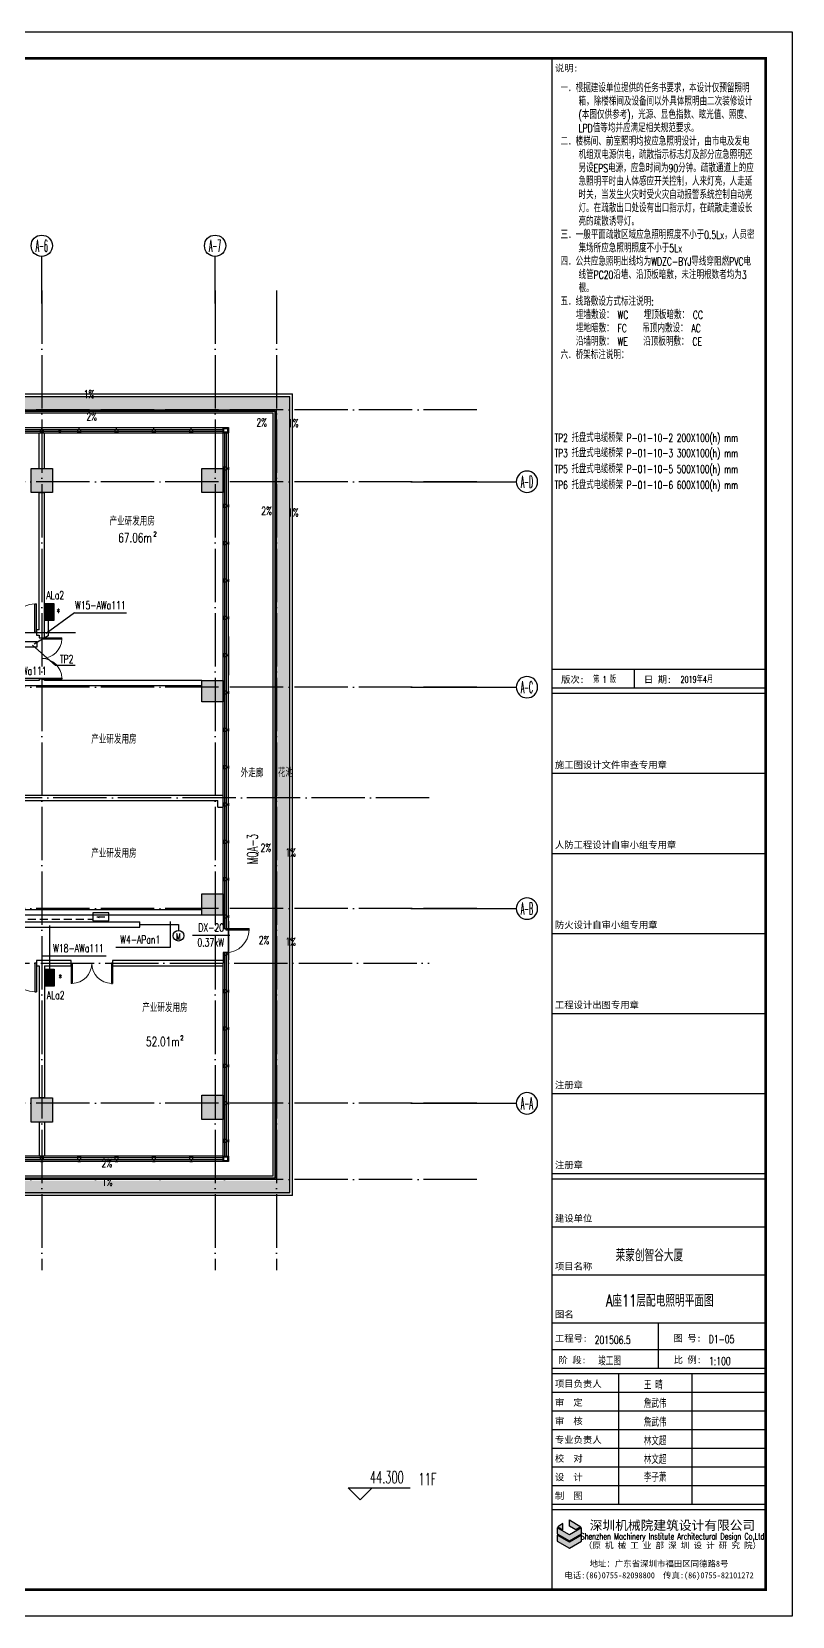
# Model space of a CAD drawing. Extents: x 1980812 to 2226895, y -554123 to 281606.
# Drawn here: x 2036387 to 2064912, y 83858 to 143258 of the extents above; entities that cross this region are included whole.
import ezdxf
from ezdxf.enums import TextEntityAlignment as Align

# ---------------------------------------------------------------- set-up
doc = ezdxf.new("R2010")
doc.units = 0
doc.header["$LTSCALE"] = 1000
doc.header["$MEASUREMENT"] = 0
doc.linetypes.add('DOTE', pattern=[2.42, 2, -0.2, 0.02, -0.2])
doc.linetypes.add('DQXX', pattern=[4.5, 3, -1.5])
for name, color, linetype in [('1', 1, 'Continuous'), ('7', 7, 'Continuous'), ('A-FLOR-LAND', 8, 'Continuous'), ('AXIS', 7, 'Continuous'), ('AXIS_TEXT', 7, 'Continuous'), ('COLU', 8, 'Continuous'), ('COLU_HATCH', 8, 'Continuous'), ('CURTWALL', 8, 'Continuous'), ('DIM_ELEV', 8, 'Continuous'), ('DIM_SYMB', 8, 'Continuous'), ('dote', 8, 'DOTE'), ('DQ1', 1, 'Continuous'), ('DQ2', 2, 'Continuous'), ('DQ7', 7, 'Continuous'), ('DQK1', 1, 'Continuous'), ('DQK7', 7, 'Continuous'), ('DQqj', 1, 'Continuous'), ('DQX', 2, 'DQXX'), ('PUB_TEXT', 8, 'Continuous'), ('TK', 1, 'Continuous'), ('WALL', 7, 'Continuous'), ('WINDOW', 8, 'Continuous'), ('幕墙编号', 8, 'Continuous'), ('房间名称', 7, 'Continuous'), ('栏杆', 8, 'Continuous'), ('看线', 8, 'Continuous'), ('空线', 8, 'Continuous'), ('窗户分隔', 8, 'Continuous'), ('详细尺寸-幕墙', 8, 'Continuous')]:
    doc.layers.add(name, color=color, linetype=linetype)
doc.styles.add('_TCH_AXIS', font='COMPLEX', dxfattribs={"bigfont": 'GBCBIG'})
doc.styles.add('_TCH_DIM', font='SIMPLEX', dxfattribs={"bigfont": 'GBCBIG'})
doc.styles.add('COMPLEX', font='COMPLEX')
doc.styles.add('D8', font='txtw.shx', dxfattribs={"width": 0.7, "bigfont": 'hztxtw.shx'})
doc.styles.add('HEITI', font='simplex.shx', dxfattribs={"width": 0.6, "bigfont": 'hztxt.shx'})
doc.styles.add('HZF', font='ROMANS2', dxfattribs={"width": 0.7, "bigfont": 'HZDF2'})
doc.styles.add('HZTXTW', font='txtw.shx', dxfattribs={"width": 0.6, "bigfont": 'hztxtw.shx'})
doc.styles.add('SONGTI', font='', dxfattribs={"width": 1.1})
doc.styles.get('SONGTI').set_extended_font_data('NSimSun')

# ---------------------------------------------------------------- blocks, each defined once
blk = doc.blocks.new('_AXISO')
blk.add_circle((0, 0), 0.5)
at = {"layer": 'AXIS_TEXT', "style": 'COMPLEX', "width": 1.041667}
blk.add_attdef('A', text='', height=0.56, dxfattribs=at).set_placement((-0.25, -0.28), (0.25, -0.28), align=Align.FIT)
blk = doc.blocks.new('A座塔楼')
at = {"layer": 'AXIS'}
for p, q in [((40100, 29979), (40100, 31745)), ((46600, 29979), (46600, 31745)), ((53944, 23300), (57893, 23300)), ((53944, 15600), (57893, 15600)), ((53944, 7300), (57893, 7300)), ((53944, 0), (57893, 0))]:
    blk.add_line(p, q, dxfattribs=at)
at = {"layer": 'dote'}
for p, q in [((40100, 30469), (40100, -6248)), ((46600, 30469), (46600, -6248)), ((48900, 30469), (48900, -6248)), ((56411, 26000), (-8456, 26000)), ((56413, 23300), (-8454, 23300)), ((56413, 15600), (-8454, 15600)), ((54631, 11450), (37209, 11450)), ((56413, 7300), (-8454, 7300)), ((56413, 0), (-8454, 0)), ((56413, -2850), (-8454, -2850))]:
    blk.add_line(p, q, dxfattribs=at)
at = {"layer": 'AXIS'}
ref = blk.add_blockref('_AXISO', (40100, 32145), dxfattribs=dict(at, xscale=800, yscale=800, zscale=800))
ref.add_attrib('A', 'A-6', dxfattribs={"layer": 'AXIS_TEXT', "height": 452.5, "style": '_TCH_AXIS', "width": 0.344262}).set_placement((39874, 31919), (40326, 31919), align=Align.FIT)
ref = blk.add_blockref('_AXISO', (46600, 32145), dxfattribs=dict(at, xscale=800, yscale=800, zscale=800))
ref.add_attrib('A', 'A-7', dxfattribs={"layer": 'AXIS_TEXT', "height": 452.5, "style": '_TCH_AXIS', "width": 0.344262}).set_placement((46374, 31919), (46826, 31919), align=Align.FIT)
ref = blk.add_blockref('_AXISO', (58293, 23300), dxfattribs=dict(at, xscale=-800, yscale=800, zscale=800))
ref.add_attrib('A', 'A-D', dxfattribs={"layer": 'AXIS_TEXT', "height": 452.5, "style": '_TCH_AXIS', "width": 0.328125}).set_placement((58066, 23074), (58519, 23074), align=Align.FIT)
ref = blk.add_blockref('_AXISO', (58293, 15600), dxfattribs=dict(at, xscale=-800, yscale=800, zscale=800))
ref.add_attrib('A', 'A-C', dxfattribs={"layer": 'AXIS_TEXT', "height": 452.5, "style": '_TCH_AXIS', "width": 0.33871}).set_placement((58066, 15374), (58519, 15374), align=Align.FIT)
ref = blk.add_blockref('_AXISO', (58293, 7300), dxfattribs=dict(at, xscale=-800, yscale=800, zscale=800))
ref.add_attrib('A', 'A-B', dxfattribs={"layer": 'AXIS_TEXT', "height": 452.5, "style": '_TCH_AXIS', "width": 0.328125}).set_placement((58066, 7074), (58519, 7074), align=Align.FIT)
ref = blk.add_blockref('_AXISO', (58293, 0), dxfattribs=dict(at, xscale=-800, yscale=800, zscale=800))
ref.add_attrib('A', 'A-A', dxfattribs={"layer": 'AXIS_TEXT', "height": 452.5, "style": '_TCH_AXIS', "width": 0.323077}).set_placement((58066, -226), (58519, -226), align=Align.FIT)
blk = doc.blocks.new('$DorLib2D$00000002')
for p, q in [((-0.5, 0), (-0.5, 0.4875)), ((-0.475, 0.4875), (-0.5, 0.4875)), ((-0.475, 0), (-0.475, 0.4875)), ((0.475, 0), (0.475, 0.4875)), ((0.475, 0.4875), (0.5, 0.4875)), ((0.5, 0), (0.5, 0.4875)), ((-0.5, 0), (-0.475, 0)), ((0.5, 0), (0.475, 0))]:
    blk.add_line(p, q)
at = {"lineweight": 13}
for centre, start, end in [((-0.4875, 0), 0, 88.53072), ((0.4875, 0), 91.46928, 180)]:
    blk.add_arc(centre, 0.4875, start, end, dxfattribs=at)
blk = doc.blocks.new('$DorLib2D$00000001')
for p, q in [((0.45, 0.975), (0.5, 0.975)), ((0.45, 0), (0.45, 0.975)), ((0.5, 0), (0.5, 0.975)), ((0.5, 0), (0.45, 0))]:
    blk.add_line(p, q)
at = {"lineweight": 13}
blk.add_arc((0.475, 0), 0.975, 91.4693, 180, dxfattribs=at)
blk = doc.blocks.new('A$C5CD355C1')
at = {"layer": 'A-FLOR-LAND'}
h = blk.add_hatch(dxfattribs=at)
h.set_pattern_fill('GRASS', color=256, scale=50)
h.set_pattern_definition([(90, (-3008715.91, 301493.59), (-99.7795475, 99.7795475), [26.458066, -173.101015]), (45, (-3008715.91, 301493.6), (-99.7796155, 99.7796155), [26.458066, -114.651615]), (135, (-3008715.91, 301493.6), (-99.7796155, -99.7796155), [26.458066, -114.651615])])
h.paths.add_polyline_path([(-2800, 2700), (48900, 2700), (48900, -26200), (-2800, -26200)], flags=16)
h.paths.add_polyline_path([(-3300, 3200), (49400, 3200), (49400, -26700), (-3300, -26700)])
at = {"layer": 'CURTWALL'}
for p, q in [((35550, 2030), (40100, 2030)), ((35550, 1963), (40100, 1963)), ((35550, 1897), (40100, 1897)), ((35550, 1830), (40100, 1830)), ((40100, 2030), (46900, 2030)), ((40100, 1963), (46900, 1963)), ((40100, 1897), (46900, 1897)), ((40100, 1830), (46900, 1830)), ((46900, 2030), (46900, 1830)), ((46900, -16150), (46900, 1830)), ((46900, 1830), (47100, 1830)), ((46967, -16150), (46967, 1830)), ((47033, -16150), (47033, 1830)), ((47100, -16150), (47100, 1830)), ((46900, -16150), (46900, -16750)), ((46967, -16750), (46967, -16150)), ((47033, -16750), (47033, -16150)), ((47100, -16750), (47100, -16150)), ((46900, -16750), (47100, -16750)), ((47100, -17650), (47100, -16750)), ((47100, -17650), (46900, -17650)), ((46900, -17650), (46900, -18050)), ((46967, -18050), (46967, -17650)), ((47033, -18050), (47033, -17650)), ((47100, -18050), (47100, -17650)), ((46900, -25280), (46900, -18050)), ((46967, -25280), (46967, -18050)), ((47033, -25280), (47033, -18050)), ((47100, -25280), (47100, -18050)), ((40100, -25280), (35900, -25280)), ((40100, -25347), (35900, -25347)), ((40100, -25413), (35900, -25413)), ((40100, -25480), (35900, -25480)), ((46900, -25280), (40100, -25280)), ((46900, -25347), (40100, -25347)), ((46900, -25413), (40100, -25413)), ((46900, -25480), (40100, -25480)), ((46900, -25280), (47100, -25280)), ((46900, -25480), (46900, -25280))]:
    blk.add_line(p, q, dxfattribs=at)
for points in [[(46900, 2030), (47100, 2030), (47100, 1830), (46900, 1830)], [(46930, 2000), (47070, 2000), (47070, 1860), (46930, 1860)], [(46900, -25280), (47100, -25280), (47100, -25480), (46900, -25480)], [(46930, -25310), (47070, -25310), (47070, -25450), (46930, -25450)]]:
    blk.add_lwpolyline(points, close=True, dxfattribs=at)
at = {"layer": 'dote'}
for p, q in [((-6618, -5650), (41387, -5650)), ((6180, -18050), (54625, -18050))]:
    blk.add_line(p, q, dxfattribs=at)
at = {"layer": 'WALL'}
for p, q in [((40000, 500), (40000, 1830)), ((40200, 500), (40200, 1830)), ((40000, 500), (40200, 500)), ((40000, -5550), (40000, -400)), ((40000, -400), (40200, -400)), ((40200, -5650), (40200, -400)), ((40000, -5550), (39900, -5550)), ((39900, -5550), (39900, -5750)), ((39900, -5750), (40000, -5750)), ((40000, -5750), (40000, -5850)), ((40000, -5850), (40200, -5850)), ((40200, -5850), (40200, -5650)), ((40000, -7450), (37700, -7450)), ((40100, -7650), (37900, -7650)), ((40200, -7400), (40000, -7400)), ((40000, -7400), (40000, -7450)), ((46100, -7650), (40100, -7650)), ((40200, -7450), (40200, -7400)), ((46100, -7450), (40200, -7450)), ((46100, -7650), (46100, -7450)), ((37900, -11750), (46900, -11750)), ((46900, -12200), (46900, -11750)), ((37900, -11950), (46700, -11950)), ((46700, -12200), (46700, -11950)), ((46700, -12200), (46900, -12200)), ((46100, -16250), (37700, -16250)), ((46100, -16050), (37900, -16050)), ((46100, -16250), (46100, -16050)), ((46900, -16050), (46900, -16050)), ((46900, -16250), (46900, -16050)), ((46900, -16250), (46900, -16250)), ((40100, -17950), (39900, -17950)), ((39900, -17950), (39900, -18150)), ((39900, -18150), (40000, -18150)), ((40000, -18150), (40000, -23100)), ((41200, -17950), (40100, -17950)), ((40200, -18150), (40200, -23100)), ((40200, -18150), (41200, -18150)), ((41200, -18150), (41200, -17950)), ((46900, -17950), (42750, -17950)), ((42750, -17950), (42750, -18150)), ((42750, -18150), (46900, -18150)), ((40200, -23100), (40000, -23100)), ((40000, -24000), (40000, -25280)), ((40200, -24000), (40000, -24000)), ((40200, -24000), (40200, -25280))]:
    blk.add_line(p, q, dxfattribs=at)
blk.add_lwpolyline([(49500, -23600), (49500, -11950)], dxfattribs=at)
at = {"layer": 'WINDOW'}
for p, q in [((47100, -5800), (47100, -7250)), ((47100, -16475), (47100, -17925))]:
    blk.add_line(p, q, dxfattribs=at)
at = {"layer": '栏杆'}
for p, q in [((-2800, 2700), (48900, 2700)), ((-2750, 2650), (48850, 2650)), ((-2680, 2580), (48780, 2580)), ((48780, -26030), (48780, 2580)), ((48850, -26100), (48850, 2650)), ((48900, -26150), (48900, 2700)), ((48850, -26100), (-2750, -26100)), ((48780, -26030), (-2680, -26030)), ((48900, -26150), (-2800, -26150))]:
    blk.add_line(p, q, dxfattribs=at)
at = {"layer": '看线'}
for p, q in [((-3400, 3300), (49500, 3300)), ((-3300, 3200), (49400, 3200)), ((49400, -26650), (49400, 3200)), ((49500, -26750), (49500, 3300)), ((49400, -26650), (-3300, -26650)), ((49500, -26750), (-3400, -26750))]:
    blk.add_line(p, q, dxfattribs=at)
at = {"layer": 'CURTWALL', "xscale": 900, "yscale": -900, "zscale": 200, "rotation": 90.00000001119172}
blk.add_blockref('$DorLib2D$00000001', (47000, -17200), dxfattribs=at)
at = {"layer": 'WINDOW'}
for name, p, xscale, yscale, zscale, rotation in [('$DorLib2D$00000001', (39350, -5650), 1100, 1100, 1100, 3.414459379996089e-11), ('$DorLib2D$00000002', (40100, -6625), -1550, -1550, -1550, 89.99999999897491), ('$DorLib2D$00000001', (39350, -18050), -1100, 1100, -1100, 180), ('$DorLib2D$00000002', (41975, -18050), 1550, 1550, 1550, 180)]:
    blk.add_blockref(name, p, dxfattribs=dict(at, xscale=xscale, yscale=yscale, zscale=zscale, rotation=rotation))
blk = doc.blocks.new('A$C312424F2')
at = {"layer": '房间名称', "style": 'D8', "width": 0.7}
for p in [(43491, -1537), (42805, -9712), (42805, -13987), (44718, -19773)]:
    blk.add_text('产业研发用房', height=300, rotation=0.00057, dxfattribs=at).set_placement(p, align=Align.MIDDLE_CENTER)
blk = doc.blocks.new('竖梃0903')
at = {"layer": '窗户分隔'}
blk.add_line((115028288, 22648046), (115028222, 22648046), dxfattribs=at)
for points in [[(115028222, 22648096), (115028225, 22648096), (115028225, 22647996), (115028222, 22647996)], [(115028288, 22648096), (115028422, 22648096), (115028422, 22647996), (115028288, 22647996)]]:
    blk.add_lwpolyline(points, close=True, dxfattribs=at)
blk = doc.blocks.new('幕墙分隔11层')
at = {"layer": 'WINDOW'}
for p, rotation in [((-22607946, 115030252), 270), ((-22606546, 115030252), 270), ((-22605146, 115030252), 270), ((-22603746, 115030252), 270), ((-22602346, 115030252), 270), ((22688146, -115053702), 90), ((22689546, -115053702), 90), ((22690946, -115053702), 90), ((22692346, -115053702), 90), ((22693746, -115053702), 90)]:
    blk.add_blockref('竖梃0903', p, dxfattribs=dict(at, rotation=rotation))
at = {"layer": 'WINDOW', "xscale": -1}
for p in [(115075322, -22647546), (115075322, -22648946), (115075322, -22650346), (115075322, -22651746), (115075322, -22653146), (115075322, -22654546), (115075322, -22655946), (115075322, -22657346), (115075322, -22658746), (115075322, -22660146), (115075322, -22661546), (115075322, -22662946), (115075322, -22664346), (115075322, -22665746), (115075322, -22667146), (115075322, -22668546), (115075322, -22669946), (115075322, -22671346), (115075322, -22672746)]:
    blk.add_blockref('竖梃0903', p, dxfattribs=at)
blk = doc.blocks.new('11~17层墙柱')
at = {"layer": 'COLU_HATCH'}
h = blk.add_hatch(color=256, dxfattribs=at)
h.dxf.hatch_style = 1
h.paths.add_polyline_path([(39700, 23800), (40500, 23800), (40500, 22900), (39700, 22900)])
h = blk.add_hatch(color=256, dxfattribs=at)
h.dxf.hatch_style = 1
h.paths.add_polyline_path([(46100, 23800), (46900, 23800), (46900, 22900), (46100, 22900)])
h = blk.add_hatch(color=256, dxfattribs=at)
h.dxf.hatch_style = 1
h.paths.add_polyline_path([(46900, 15850), (46900, 15050), (46100, 15050), (46100, 15850)])
h = blk.add_hatch(color=256, dxfattribs=at)
h.dxf.hatch_style = 1
h.paths.add_polyline_path([(46100, 7050), (46100, 7850), (46900, 7850), (46900, 7050)])
h = blk.add_hatch(color=256, dxfattribs=at)
h.dxf.hatch_style = 1
h.paths.add_polyline_path([(39700, 200), (40500, 200), (40500, -700), (39700, -700)])
h = blk.add_hatch(color=256, dxfattribs=at)
h.dxf.hatch_style = 1
h.paths.add_polyline_path([(46100, -600), (46100, 300), (46900, 300), (46900, -600)])
at = {"layer": 'COLU'}
for points in [[(39700, 23800), (40500, 23800), (40500, 22900), (39700, 22900)], [(46100, 23800), (46900, 23800), (46900, 22900), (46100, 22900)], [(46900, 15850), (46900, 15050), (46100, 15050), (46100, 15850)], [(46100, 7050), (46100, 7850), (46900, 7850), (46900, 7050)], [(39700, 200), (40500, 200), (40500, -700), (39700, -700)], [(46100, -600), (46100, 300), (46900, 300), (46900, -600)]]:
    blk.add_lwpolyline(points, close=True, dxfattribs=at)
blk = doc.blocks.new('*X245')
at = {"color": 0}
for p, q in [((8700, 8370), (9500, 8370)), ((8700, 8340), (9500, 8340)), ((8700, 8310), (9500, 8310)), ((8700, 8280), (9500, 8280)), ((8700, 8250), (9500, 8250)), ((8700, 8220), (9500, 8220)), ((8700, 8190), (9500, 8190)), ((8700, 8160), (9500, 8160)), ((8700, 8130), (9500, 8130)), ((8700, 8100), (9500, 8100)), ((8700, 8070), (9500, 8070)), ((8700, 8040), (9500, 8040)), ((8700, 8010), (9500, 8010))]:
    blk.add_line(p, q, dxfattribs=at)
blk = doc.blocks.new('XM')
at = {"layer": '1'}
for p, q in [((320, 168), (-320, 168)), ((-320, 168), (-320, -152)), ((320, -152), (320, 168)), ((-320, -152), (320, -152))]:
    blk.add_line(p, q, dxfattribs=at)
at = {"layer": '1', "xscale": 0.8, "yscale": 0.8, "zscale": 0.8}
blk.add_blockref('*X245', (-7280, -6552), dxfattribs=at)
blk = doc.blocks.new('dj')
at = {"layer": 'DQK1'}
blk.add_circle((0, 0), 200, dxfattribs=at)
at = {"layer": 'DQK7', "style": 'D8', "width": 0.7}
blk.add_text('M', height=250, dxfattribs=at).set_placement((-100, -150))
blk = doc.blocks.new('dyz')
at = {"layer": 'DQK1'}
for p, q in [((-300, 0), (300, 0)), ((-300, -300), (-300, 0)), ((300, 0), (300, -300)), ((300, -300), (-300, -300))]:
    blk.add_line(p, q, dxfattribs=at)
at = {"layer": 'DQK7'}
for q in [(-58, -127), (-58, -127), (150, -150), (-58, -173), (-58, -173)]:
    blk.add_line((-150, -150), q, dxfattribs=at)
blk = doc.blocks.new('tu kuang A1 A')
at = {"layer": 'TK'}
h = blk.add_hatch(color=256, dxfattribs=at)
h.paths.add_polyline_path([(75976, 3247), (75738, 3384), (75738, 3611), (76172, 3360)])
h.paths.add_polyline_path([(75303, 3360), (75499, 3247), (75499, 3473)])
h.paths.add_polyline_path([(75280, 3095), (75738, 2831), (76195, 3095), (76195, 3321), (75738, 3057), (75280, 3321)])
h.paths.add_polyline_path([(75738, 2553), (76195, 2817), (76195, 3043), (75738, 2779), (75280, 3043), (75280, 2817)])
for p, q in [((75100, 1000), (75100, 58400)), ((83100, 1000), (83100, 58400)), ((75100, 35500), (83100, 35500)), ((78187, 34800), (78187, 35500)), ((75100, 34800), (83100, 34800)), ((75100, 34600), (83100, 34600)), ((75100, 31600), (83100, 31600)), ((75100, 28600), (83100, 28600)), ((75100, 25600), (83100, 25600)), ((75100, 22600), (83100, 22600)), ((75100, 19600), (83100, 19600)), ((75100, 16600), (83100, 16600)), ((75100, 16400), (83100, 16400)), ((75100, 16400), (83100, 16400)), ((75100, 16400), (83100, 16400)), ((75100, 16400), (83100, 16400)), ((75100, 16400), (83100, 16400)), ((75100, 14600), (83100, 14600)), ((75100, 14600), (83100, 14600)), ((75100, 14600), (83100, 14600)), ((75100, 14600), (83100, 14600)), ((75100, 14600), (83100, 14600)), ((75100, 12800), (83100, 12800)), ((75100, 11000), (83100, 11000)), ((79087, 9286), (79087, 11000)), ((75100, 10000), (83100, 10000)), ((75100, 9300), (83100, 9300)), ((75100, 9300), (83100, 9300)), ((75100, 9300), (83100, 9300)), ((75100, 9100), (83100, 9100)), ((77600, 4200), (77600, 9100)), ((80350, 4200), (80350, 9100)), ((75100, 8400), (83100, 8400)), ((75100, 7700), (83100, 7700)), ((75100, 7000), (83100, 7000)), ((75100, 6300), (83100, 6300)), ((75100, 5600), (83100, 5600)), ((75100, 4900), (83100, 4900)), ((75100, 4200), (83100, 4200)), ((75100, 4000), (83100, 4000)), ((83100, 1000), (75100, 1000))]:
    blk.add_line(p, q, dxfattribs=at)
for points in [[(0, 59400), (84100, 59400), (84100, 0), (0, 0)], [(75976, 3247), (75738, 3384), (75738, 3611), (76172, 3360)], [(75280, 3095), (75738, 2831), (76195, 3095), (76195, 3321), (75738, 3057), (75280, 3321)], [(75738, 2553), (76195, 2817), (76195, 3043), (75738, 2779), (75280, 3043), (75280, 2817)], [(75303, 3360), (75499, 3247), (75499, 3473)]]:
    blk.add_lwpolyline(points, close=True, dxfattribs=at)
at = {"layer": 'TK', "const_width": 100}
blk.add_lwpolyline([(83100, 1000), (83100, 58400), (2500, 58400), (2500, 1000)], close=True, dxfattribs=at)
at = {"layer": '7', "style": 'D8', "width": 0.7}
for s, height, p in [('第 1 版', 250, (76625, 34995)), ('2019年4月', 250, (79909, 34997)), ('201506.5', 300, (76689, 10210)), ('竣工图', 300, (76820, 9408)), ('1:100', 300, (80977, 9415)), ('王 晴', 300, (78530, 8510)), ('詹武伟', 300, (78530, 7816)), ('詹武伟', 300, (78530, 7116)), ('林文超', 300, (78530, 6414)), ('林文超', 300, (78530, 5714)), ('李子萧', 300, (78530, 5048))]:
    blk.add_text(s, height=height, dxfattribs=at).set_placement(p)
at = {"layer": '7', "color": 1, "style": 'D8', "width": 0.7}
blk.add_text('莱蒙创智谷大厦', height=450, dxfattribs=at).set_placement((77472, 13307))
at = {"layer": 'TK', "style": 'SONGTI'}
for s, p in [('说明:', (75198, 57909)), ('版次:', (75428, 34992)), ('日 期:', (78532, 34992)), ('施工图设计文件审查专用章', (75198, 31792)), ('人防工程设计自审小组专用章', (75198, 28792)), ('防火设计自审小组专用章', (75198, 25792)), ('工程设计出图专用章', (75198, 22792)), ('注册章', (75198, 19792)), ('注册章', (75198, 16792)), ('建设单位', (75198, 14792)), ('项目名称', (75198, 12992)), ('图名', (75198, 11192)), ('工程号:', (75198, 10294)), ('比 例:', (79649, 9492)), ('项目负责人', (75198, 8592)), ('审  定', (75198, 7892)), ('审  核', (75198, 7192)), ('专业负责人', (75198, 6492)), ('校  对', (75198, 5792)), ('设  计', (75198, 5092)), ('制  图', (75198, 4392))]:
    blk.add_text(s, height=250, dxfattribs=at).set_placement(p)
for s, p in [('图 号:', (80166, 10425)), ('阶 段:', (75853, 9606))]:
    blk.add_text(s, height=250, dxfattribs=at).set_placement(p, align=Align.MIDDLE_CENTER)
for s, height, p in [('深圳机械院建筑设计有限公司', 350, (79605, 3238)), ('（原 机 械 工 业 部 深 圳 设 计 研 究 院）', 228, (79605, 2543)), ('地址：广东省深圳市福田区同德路8号', 225.62, (79100, 1860)), ('电话:(86)0755-82098800  传真:(86)0755-82101272', 225.62, (79100, 1424))]:
    blk.add_text(s, height=height, dxfattribs=at).set_placement(p, align=Align.CENTER)
at = {"layer": 'TK', "style": 'HEITI', "width": 0.7}
blk.add_text('Shenzhen Machinery Institute Architectural Design Co,Ltd', height=229, dxfattribs=at).set_placement((79605, 2884), align=Align.CENTER)

msp = doc.modelspace()

# ---------------------------------------------------------------- linework, layer by layer
at = {"layer": 'DIM_ELEV'}
for p, q in [((2048700.6, 88224.5), (2048250.6, 88674.5)), ((2048250.6, 88674.5), (2050584.3, 88674.5)), ((2048700.6, 88224.5), (2049150.6, 88674.5))]:
    msp.add_line(p, q, dxfattribs=at)
at = {"layer": 'DIM_SYMB'}
for points in [[(2039252.2, 129382.7, 0, 0, 0), (2037951.2, 129382.7, 80, 0, 0), (2037651.2, 129382.7, 0, 0, 0)], [(2045880.1, 129350.1, 0, 0, 0), (2045880.1, 128049.1, 80, 0, 0), (2045880.1, 127749.1, 0, 0, 0)], [(2039341.1, 128507.4, 0, 0, 0), (2037833.2, 128576, 80, 0, 0), (2037533.5, 128589.6, 0, 0, 0)], [(2044397.3, 128735.4, 0, 0, 0), (2044961.4, 128185.5, 80, 0, 0), (2045176.2, 127976, 0, 0, 0)], [(2044609.8, 124679.6, 0, 0, 0), (2045083.4, 126005.8, 80, 0, 0), (2045184.3, 126288.3, 0, 0, 0)], [(2045880.1, 124473.1, 0, 0, 0), (2045880.1, 125774.1, 80, 0, 0), (2045880.1, 126074.1, 0, 0, 0)], [(2044583.1, 113282.5, 0, 0, 0), (2044982.5, 112167.3, 80, 0, 0), (2045083.6, 111884.9, 0, 0, 0)], [(2045787.5, 113259, 0, 0, 0), (2045787.5, 111958, 80, 0, 0), (2045787.5, 111658, 0, 0, 0)], [(2044517.2, 108588.4, 0, 0, 0), (2044990.8, 109914.6, 80, 0, 0), (2045091.7, 110197.1, 0, 0, 0)], [(2045787.5, 108381.9, 0, 0, 0), (2045787.5, 109682.9, 80, 0, 0), (2045787.5, 109982.9, 0, 0, 0)], [(2039943, 100636.4, 0, 0, 0), (2038571.8, 100515.7, 80, 0, 0), (2038272.9, 100489.4, 0, 0, 0)], [(2039933.6, 99856.4, 0, 0, 0), (2038632.6, 99856.4, 80, 0, 0), (2038332.6, 99856.4, 0, 0, 0)]]:
    msp.add_lwpolyline(points, format="xyseb", dxfattribs=at)
at = {"layer": 'DIM_SYMB', "const_width": 60}
msp.add_lwpolyline([(2037444.9, 128313.7, 1), (2037438.1, 128254.1, 1)], format="xyb", close=True, dxfattribs=at)
at = {"layer": 'DQ2'}
msp.add_line((2037062, 108115.3), (2037062, 109757.7), dxfattribs=at)
for points in [[(2037000.9, 121180.3), (2037000.9, 120614.5), (2036486.5, 120304.5)], [(2040440, 109793.6), (2041895.5, 109793.6), (2041895.5, 109571.8)]]:
    msp.add_lwpolyline(points, dxfattribs=at)
at = {"layer": 'DQ7'}
for p, q in [((2037994.7, 121477.8), (2036925.6, 120695)), ((2037994.7, 121477.8), (2039945.5, 121477.8)), ((2037282.7, 119493.9), (2036422.5, 120260.2)), ((2038018, 119493.9), (2037282.7, 119493.9)), ((2034722.2, 119019.7), (2036962.6, 119019.7)), ((2041589.9, 108943.2), (2041589.9, 109907.8)), ((2042415.2, 109392.5), (2043823.4, 109392.5)), ((2039546, 108943.2), (2041589.9, 108943.2)), ((2036805.3, 108620.4), (2039180.8, 108620.4))]:
    msp.add_line(p, q, dxfattribs=at)
at = {"layer": 'DQqj', "ltscale": 0.15}
for p, q in [((2026677.3, 120393.6), (2036591, 120393.6)), ((2027526.9, 120193.6), (2036591, 120193.6)), ((2036591, 120193.6), (2036591, 120393.6)), ((2023455.5, 109893.6), (2040440, 109893.6)), ((2040440, 109693.6), (2040440, 109893.6)), ((2020639.4, 109693.6), (2040440, 109693.6))]:
    msp.add_line(p, q, dxfattribs=at)
at = {"layer": 'DQX', "ltscale": 0.1}
msp.add_lwpolyline([(2033666.5, 108643.6), (2035797.7, 108643.6), (2035797.7, 109991.4), (2038674.5, 109991.4)], dxfattribs=at)

# ---------------------------------------------------------------- block references
at = {"layer": 'COLU'}
msp.add_blockref('11~17层墙柱', (1996666.5, 103087.2), dxfattribs=at)
at = {"layer": 'DQ1', "ltscale": 0.05, "xscale": -1, "rotation": 180}
msp.add_blockref('dyz', (2038974.5, 109922.9), dxfattribs=at)
at = {"layer": 'DQ1', "ltscale": 0.15}
msp.add_blockref('dj', (2041895.5, 109371.8), dxfattribs=at)
at = {"layer": 'DQ2'}
msp.add_blockref('tu kuang A1 A', (1980812.3, 83858.1), dxfattribs=at)
at = {"layer": 'DQ2', "xscale": -1, "rotation": 270}
for p in [(2037048.9, 121500.3), (2037062, 107795.3)]:
    msp.add_blockref('XM', p, dxfattribs=at)
at = {"layer": 'WALL'}
msp.add_blockref('A座塔楼', (1996666.5, 103087.2), dxfattribs=at)
at = {"layer": '房间名称'}
msp.add_blockref('A$C312424F2', (1996666.5, 126436.3), dxfattribs=at)
at = {"layer": '空线'}
msp.add_blockref('A$C5CD355C1', (1996666.5, 126387.2), dxfattribs=at)
at = {"layer": '详细尺寸-幕墙'}
msp.add_blockref('幕墙分隔11层', (1996666.5, 126387.2), dxfattribs=at)

# ---------------------------------------------------------------- texts
at = {"layer": '7', "style": 'D8', "width": 0.7}
msp.add_text('D1-05', height=300, dxfattribs=at).set_placement((2061776.8, 94099))
at = {"layer": 'DIM_ELEV', "color": 7, "style": 'HZTXTW', "width": 0.6}
for s, p in [('44.300', (2049069.9, 88842.8)), ('11F', (2050893.2, 88778.6))]:
    msp.add_text(s, height=450, dxfattribs=at).set_placement(p)
at = {"layer": 'DQ7', "style": 'D8', "width": 0.68}
for s, p in [('TP2 托盘式电缆桥架 P-01-10-2 200X100(h) mm', (2055994.9, 127884.2)), ('TP3 托盘式电缆桥架 P-01-10-3 300X100(h) mm', (2055994.9, 127312.4)), ('TP5 托盘式电缆桥架 P-01-10-5 500X100(h) mm', (2055994.9, 126713.7)), ('TP6 托盘式电缆桥架 P-01-10-6 600X100(h) mm', (2055994.9, 126116.5))]:
    msp.add_text(s, height=300, dxfattribs=at).set_placement(p)
at = {"layer": 'DQ7', "style": 'D8', "width": 0.7}
for s, p in [('ALa2', (2037271.4, 122135.1)), ('W15-AWa111', (2038961.2, 121758.3)), ('*', (2037387.9, 121488.1)), ('W16-AWa111', (2035999.7, 119300.1)), ('TP2', (2037697.3, 119740.1)), ('W4-APan1', (2040459.4, 109223.7)), ('DX-20', (2043119.8, 109673)), ('W18-AWa111', (2038139.4, 108900.8)), ('0.37kW', (2043102.7, 109118.5)), ('*', (2037457.5, 107783.1)), ('ALa2', (2037287.5, 107138))]:
    msp.add_text(s, height=300, dxfattribs=at).set_placement(p, align=Align.MIDDLE)
at = {"layer": 'DQ7', "color": 1, "style": 'D8', "width": 0.7}
msp.add_text('A座11层配电照明平面图', height=450, dxfattribs=at).set_placement((2059940.3, 95465.2), align=Align.CENTER)
at = {"layer": 'DQ7', "insert": (2056220.2, 141292.9), "char_height": 300, "width": 7255.282, "attachment_point": 1, "style": 'D8'}
msp.add_mtext('\\pi-675,l675;一．根据建设单位提供的任务书要求，本设计仅预留照明箱，除楼梯间及设备间以外具体照明由二次装修设计(本图仅供参考)，光源、显色指数、眩光值、照度、LPD值等均并应满足相关规范要求。\\P二．楼梯间、前室照明均按应急照明设计，由市电及发电机组双电源供电，疏散指示标志灯及部分应急照明还另设EPS电源，应急时间为90分钟。疏散通道上的应急照明平时由人体感应开关控制，人来灯亮，人走延时关，当发生火灾时受火灾自动报警系统控制自动亮灯。在疏散出口处设有出口指示灯，在疏散走道设长亮的疏散诱导灯。\\P三．一般平面疏散区域应急照明照度不小于0.5Lx，人员密集场所应急照明照度不小于5Lx\\P四．公共应急照明出线均为WDZC-BYJ导线穿阻燃PVC电线管PC20沿墙、沿顶板暗敷，未注明根数者均为3根。\\P五．线路敷设方式标注说明:\\P    埋墙敷设： WC    埋顶板暗敷： CC\\P    埋地暗敷： FC    吊顶内敷设： AC\\P    沿墙明敷： WE    沿顶板明敷： CE\\P六．桥架标注说明：', dxfattribs=at)
at = {"layer": 'PUB_TEXT', "style": '_TCH_DIM', "width": 0.705882}
for s, p in [('1%', (2038339.2, 129520.9)), ('2%', (2038442.1, 128686.8)), ('2%', (2044817.4, 128460.9)), ('1%', (2045997.1, 128437.1)), ('2%', (2044997.1, 125145.4)), ('1%', (2045997.1, 125088.6)), ('2%', (2044971.1, 112519.7)), ('1%', (2045904.5, 112346)), ('2%', (2044904.6, 109054.2)), ('1%', (2045904.5, 108997.4)), ('2%', (2039008.3, 100693.5)), ('1%', (2039020.6, 99994.7))]:
    msp.add_text(s, height=297.5, dxfattribs=at).set_placement(p)
at = {"layer": '幕墙编号', "style": 'HZTXTW', "width": 0.6}
msp.add_text('MQA-3', height=400, rotation=90.000571, dxfattribs=at).set_placement((2044667.3, 112617.3), align=Align.MIDDLE_CENTER)
at = {"layer": '房间名称', "style": 'HZF', "width": 0.7}
for s, height, p in [('67.06m', 350, (2040263.2, 124290.4)), ('2', 175, (2041015.4, 124428.4)), ('52.01m', 350, (2041305.2, 105401.1)), ('2', 175, (2042021.9, 105539.1))]:
    msp.add_text(s, height=height, dxfattribs=at).set_placement(p, align=Align.MIDDLE_CENTER)
at = {"layer": '房间名称', "style": 'D8', "width": 0.7}
for s, p in [('外走廊', (2044652.7, 115465.4)), ('花池', (2045904.5, 115479))]:
    msp.add_text(s, height=300, rotation=0.000571, dxfattribs=at).set_placement(p, align=Align.MIDDLE_CENTER)

doc.saveas('drawing.dxf')
